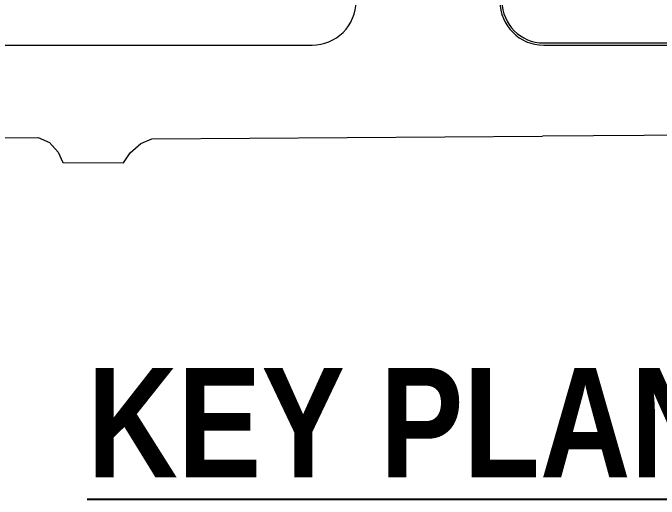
# Model space of a CAD drawing. Header units: millimetres. Extents: x 379264 to 1158416, y -283062 to 356890.
# Drawn here: x 1051790 to 1052971, y -7357 to -6468 of the extents above; entities that cross this region are included whole.
import ezdxf

# ---------------------------------------------------------------- set-up
doc = ezdxf.new("R2010")
doc.units = ezdxf.units.MM
doc.layers.add('BLOCK A - CHI TIET THANG 2$0$Dim 50', color=1, linetype='Continuous')
doc.layers.add('CHI TIET THANG SAN VUON$0$DnW', color=20, linetype='Continuous')
doc.layers.add('keyplan TANG 1$0$Hatch vat lieu', color=250, linetype='Continuous', lineweight=5)
doc.layers.add('keyplan TANG 1$0$Net Thay khac', color=250, linetype='Continuous', lineweight=15)
doc.styles.add('BLOCK A - CHI TIET THANG 2$0$VNI-HelveC', font='VHELVCN_0.TTF')

# ---------------------------------------------------------------- blocks, each defined once
blk = doc.blocks.new('keyplan TANG 1')
at = {"layer": 'keyplan TANG 1$0$Hatch vat lieu'}
blk.add_lwpolyline([(31332.6, 66150, 0.4142136), (29532.7, 64350), (29532.7, 56321, 0.1989102), (31231.5, 52219.8), (35712.6, 47738.7, -0.1989309), (37528.5, 43354.2), (37527.6, 30734.4, -0.1988939), (35711.6, 26350.8), (31231.7, 21871, 0.1989147), (29533, 17769.7), (29533.2, -14000, 0.4142116), (33333.2, -17800), (105549.8, -17800, 0.4142149), (109349.8, -14000), (109349.6, 42637.1, 0.1989118), (107650.8, 46738.3), (103168.9, 51220.3, -0.1988939), (101352.9, 55603.9), (101352, 67603.4, -0.1989309), (103167.9, 71987.9)], format="xyb", dxfattribs=at)
at = {"layer": 'keyplan TANG 1$0$Net Thay khac'}
for points in [[(47178.2, -26218.4), (33229.5, -26313.7)], [(-27266.8, -26493.1), (-12862.4, -26431.5), (-11822, -26915.1), (-11045.1, -27785.7), (-10614.7, -28735.5), (-5048.2, -28776.3), (-4450.1, -27856.5), (-3481.6, -27008.8), (-2462.2, -26559.1), (33229.5, -26313.7)]]:
    blk.add_lwpolyline(points, dxfattribs=at)
blk.add_lwpolyline([(31332.6, 66350, 0.4142136), (29332.7, 64350), (29332.7, 56321, 0.1989102), (31090.1, 52078.4), (35571.1, 47597.3, -0.1989309), (37328.5, 43354.2), (37327.6, 30734.5, -0.1988939), (35570.2, 26492.2), (31090.3, 22012.4, 0.1989147), (29333, 17769.7), (29333.2, -14000, 0.4142116), (33333.2, -18000), (105549.8, -18000, 0.4142149), (109549.8, -14000), (109549.6, 42637.1, 0.1989118), (107792.2, 46879.8), (103310.3, 51361.7, -0.1988939), (101552.9, 55603.9), (101552, 67603.5, -0.1989309), (103309.3, 71846.5)], format="xyb", dxfattribs=at)
blk.add_lwpolyline([(16178, -12000.9), (-97129.7, -11995.9), (-97129.7, -13996.1, 0.4142008), (-93129.8, -17996.1), (12177.8, -18000.7, 0.4142263), (16178, -14000.7)], format="xyb", close=True, dxfattribs=at)

msp = doc.modelspace()

# ---------------------------------------------------------------- block references
at = {"layer": 'CHI TIET THANG SAN VUON$0$DnW', "xscale": 0.02, "yscale": 0.02, "zscale": 0.02}
msp.add_blockref('keyplan TANG 1', (1052093.63, -6167.21), dxfattribs=at)

# ---------------------------------------------------------------- texts
at = {"layer": 'BLOCK A - CHI TIET THANG 2$0$Dim 50', "color": 3, "insert": (1052505.23, -7217.43), "char_height": 200, "attachment_point": 5, "style": 'BLOCK A - CHI TIET THANG 2$0$VNI-HelveC', "bg_fill": 3, "box_fill_scale": 1.1, "bg_fill_color": 256, "bg_fill_true_color": 13158600, "bg_fill_transparency": 0}
msp.add_mtext('\\A1;{\\fVNI-Helve-Condense|b1|i0|c0|p2;\\LKEY PLAN}', dxfattribs=at)

doc.saveas('drawing.dxf')
